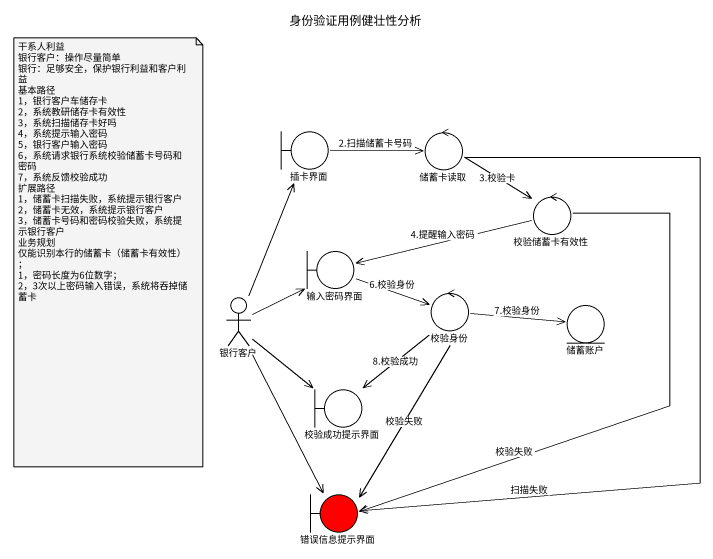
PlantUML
@startuml
title 身份验证用例健壮性分析
boundary 插卡界面
control 储蓄卡读取
control 校验储蓄卡有效性
boundary 输入密码界面
actor 银行客户
control 校验身份
entity 储蓄账户
boundary 校验成功提示界面
boundary 错误信息提示界面 #FF0000
插卡界面 -right-> 储蓄卡读取 : 2.扫描储蓄卡号码
储蓄卡读取 -right-> 校验储蓄卡有效性 : 3.校验卡
储蓄卡读取 --> 错误信息提示界面 : 扫描失败
校验储蓄卡有效性 -left-> 输入密码界面 : 4.提醒输入密码
校验储蓄卡有效性 --> 错误信息提示界面 : 校验失败
输入密码界面 -right-> 校验身份 : 6.校验身份
银行客户 -up-> 插卡界面
银行客户 -up-> 输入密码界面
银行客户 --> 校验成功提示界面
银行客户 --> 错误信息提示界面
校验身份 -right-> 储蓄账户 : 7.校验身份
校验身份 --> 校验成功提示界面 : 8.校验成功
校验身份 --> 错误信息提示界面 : 校验失败
note as N1
  干系人利益
  银行客户：操作尽量简单
  银行：足够安全，保护银行利益和客户利益
  基本路径
  1，银行客户车储存卡
  2，系统教研储存卡有效性
  3，系统扫描储存卡好吗
  4，系统提示输入密码
  5，银行客户输入密码
  6，系统请求银行系统校验储蓄卡号码和密码
  7，系统反馈校验成功
  扩展路径
  1，储蓄卡扫描失败，系统提示银行客户
  2，储蓄卡无效，系统提示银行客户
  3，储蓄卡号码和密码校验失败，系统提示银行客户
  业务规划
  仅能识别本行的储蓄卡（储蓄卡有效性）；
  1，密码长度为6位数字；
  2，3次以上密码输入错误，系统将吞掉储蓄卡
end note
@enduml
